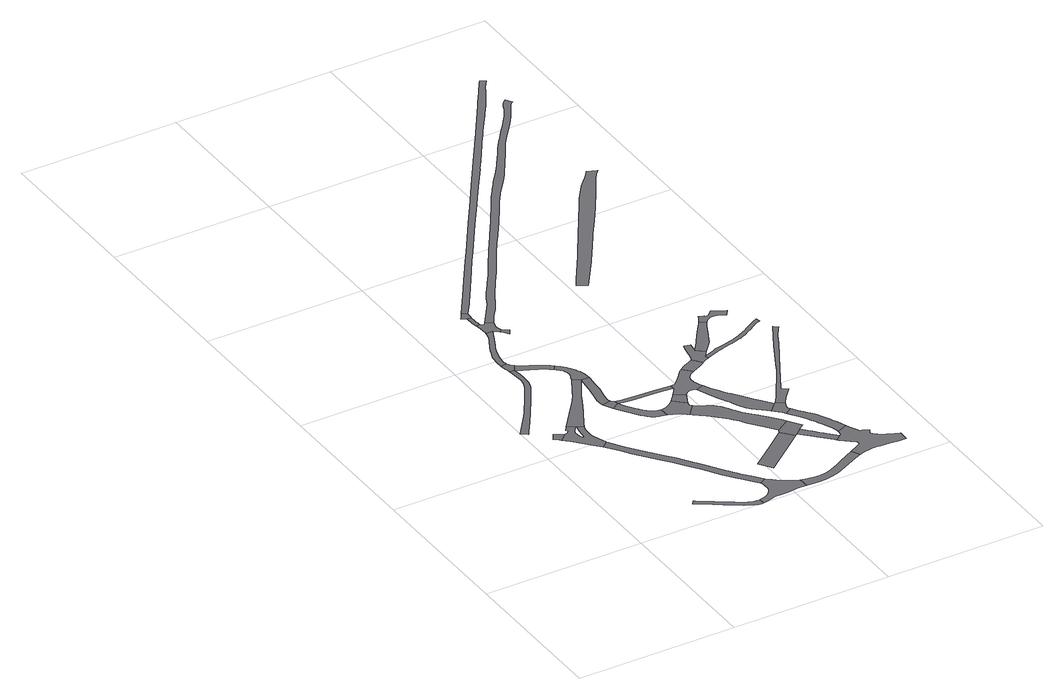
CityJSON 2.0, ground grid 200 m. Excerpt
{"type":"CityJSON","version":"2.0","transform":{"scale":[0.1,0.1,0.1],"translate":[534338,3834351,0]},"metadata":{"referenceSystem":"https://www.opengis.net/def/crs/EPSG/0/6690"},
"CityObjects":{
"road1":{"type":"Road","attributes":{"RoadStructureAttribute.sectionType":"1"},"geometry":[{"type":"MultiSurface","lod":"1","boundaries":[[[0,1,2,3,4,5]]]}]},
"road2":{"type":"Road","geometry":[{"type":"MultiSurface","lod":"1","boundaries":[[[6,7,8,9,10,5,4,11,12,13,14,15,16,17,18,19,20,21,22,23,24,25,26,27,28,29,30,31,32,33,34,35,36,37,38,39]]]}]},
"road3":{"type":"Road","attributes":{"RoadStructureAttribute.sectionType":"1"},"geometry":[{"type":"MultiSurface","lod":"1","boundaries":[[[40,41,42,43,44,45,46,47,48,49,50,51,52,53,54,55,56,57,58,59,60,61,62,63,64,65,66,67,68,69,70,71,72,73,74,75,76,77,78,79,80,81,82]]]}]},
"road4":{"type":"Road","attributes":{"RoadStructureAttribute.sectionType":"1"},"geometry":[{"type":"MultiSurface","lod":"1","boundaries":[[[83,84,85,86,87,88,89,90,91,92,93,94,95,96,97,98,99,100,101,102,103,104,105,106,107,108,109,110,111,112,113,114,115,116,117,118]]]}]},
"road5":{"type":"Road","attributes":{"RoadStructureAttribute.sectionType":"1"},"geometry":[{"type":"MultiSurface","lod":"1","boundaries":[[[119,120,121,122,123,124,125,126,127,128,129,130,15,14,131,132,133,134,135,136,137,138,139,140,141,142,143,144,145]]]}]},
"road6":{"type":"Road","attributes":{"RoadStructureAttribute.sectionType":"1"},"geometry":[{"type":"MultiSurface","lod":"1","boundaries":[[[146,147,148,149,150,151,152,153,154,6,39,24,23,155,156,157,158,159,160,161]]]}]},
"road7":{"type":"Road","geometry":[{"type":"MultiSurface","lod":"1","boundaries":[[[162,163,164,165,166,167,168,169,170,171,172,64,63,173]]]}]},
"road8":{"type":"Road","attributes":{"RoadStructureAttribute.sectionType":"1"},"geometry":[{"type":"MultiSurface","lod":"1","boundaries":[[[174,175,176,177,178,179,180,181,182,183,184,185,186,187,173,63,188,189,190,191,192,193,194,195,196,197,198,199,200,201,202,203]]]}]},
"road9":{"type":"Road","attributes":{"RoadStructureAttribute.sectionType":"1"},"geometry":[{"type":"MultiSurface","lod":"1","boundaries":[[[204,205,206,207,208,209,210,211,212,213,214,215,216,217,218,219,220,221,222,223,224,225,226,227,228,229,169,168,230,231,232,233,234,235,236,237,238,239,240,241,242,243,244,245,246,247,248]]]}]},
"road10":{"type":"Road","geometry":[{"type":"MultiSurface","lod":"1","boundaries":[[[249,250,251,252,253,254,255]]]}]},
"road11":{"type":"Road","geometry":[{"type":"MultiSurface","lod":"1","boundaries":[[[256,257,258,259,145,144,260,261,262,263,264,265,266,118,117,267,268,269,270,271,272,273,274,275,276,277,278]]]}]},
"road12":{"type":"Road","attributes":{"RoadStructureAttribute.sectionType":"1"},"geometry":[{"type":"MultiSurface","lod":"1","boundaries":[[[161,279,280,281,282,283,284,285,251,250,286,287,288,289,290,291,292,293,294,295,296,297,298,299]]]}]},
"road13":{"type":"Road","attributes":{"RoadStructureAttribute.sectionType":"1"},"geometry":[{"type":"MultiSurface","lod":"1","boundaries":[[[300,301,302,303,304,305,306,307,308,309,310,311,312,313,314,315,316,317,254,253,318,319,320,321,322,323,324,325,326,327,328,329,330,331,332,333,334,335,336,337]]]}]},
"road14":{"type":"Road","geometry":[{"type":"MultiSurface","lod":"1","boundaries":[[[338,339,340,341,342,343,344,345,346,347,348,349,350,351,352,353,354,355,356,203,202,357,358,359,360,361,362,363,364,365,366,367,368,369,370,371,372,373,374,375,146,161,299]]]}]},
"road15":{"type":"Road","attributes":{"RoadStructureAttribute.sectionType":"1"},"geometry":[{"type":"MultiSurface","lod":"1","boundaries":[[[376,377,378,379,380,381,382,383,384,385,386,387,388,389,390,391,392]]]}]},
"road16":{"type":"Road","geometry":[{"type":"MultiSurface","lod":"1","boundaries":[[[393,394,395,376,392,396,397,398]]]}]},
"road17":{"type":"Road","geometry":[{"type":"MultiSurface","lod":"1","boundaries":[[[399,400,401,402,403,404,405,406,383,382,407,408,409,410,411,204,248,412,413,414,415,416]]]}]},
"road18":{"type":"Road","geometry":[{"type":"MultiSurface","lod":"1","boundaries":[[[417,418,419,413,412]]]}]},
"road19":{"type":"Road","attributes":{"RoadStructureAttribute.sectionType":"1"},"geometry":[{"type":"MultiSurface","lod":"1","boundaries":[[[420,421,422,423,424,425,255,254,426,427,428,429,430,431]]]}]},
"road20":{"type":"Road","geometry":[{"type":"MultiSurface","lod":"1","boundaries":[[[432,433,434,435,436,437,438,439,440,441,442,443,444,445,337,336,446,447,448,449,450,451,452,453,454,455,456,457,458,459]]]}]},
"road21":{"type":"Road","attributes":{"RoadStructureAttribute.sectionType":"1"},"geometry":[{"type":"MultiSurface","lod":"1","boundaries":[[[460,461,462,463,464,465,466]]]}]},
"road22":{"type":"Road","attributes":{"RoadStructureAttribute.sectionType":"1"},"geometry":[{"type":"MultiSurface","lod":"1","boundaries":[[[467,468,469,432,459,470,471]]]}]},
"road23":{"type":"Road","attributes":{"RoadStructureAttribute.sectionType":"1"},"geometry":[{"type":"MultiSurface","lod":"1","boundaries":[[[472,473,474,475,476,477,478,479,480,278,277,481,482,483,484,485,486,487,488]]]}]},
"road24":{"type":"Road","attributes":{"RoadStructureAttribute.sectionType":"1"},"geometry":[{"type":"MultiSurface","lod":"1","boundaries":[[[489,490,491,492,493,494,495,496,497,498,499,500,501,502,503,504,457,456,505,506,507,508,509,510,511,512,513,514,515,516,517,518,519,520,521]]]}]},
"road25":{"type":"Road","geometry":[{"type":"MultiSurface","lod":"1","boundaries":[[[522,523,524,525,526,527,528,529,530,531,431,430,532,533,534,467,471,535,536,537,538,539,540,541,542,543,544,545,546,547,548,549,550,551,552,553,554,555,556,557,558,559,560]]]}]},
"road26":{"type":"Road","geometry":[{"type":"MultiSurface","lod":"1","boundaries":[[[561,562,521,520,460,466,563,564]]]}]},
"road27":{"type":"Road","attributes":{"RoadStructureAttribute.sectionType":"1"},"geometry":[{"type":"MultiSurface","lod":"1","boundaries":[[[565,566,567,568,569,570,571,572,573,574,575,539,538,576,577,578,579,580,581,582,583,584,585,586,587,588,589,590]]]}]},
"road28":{"type":"Road","geometry":[{"type":"MultiSurface","lod":"1","boundaries":[[[591,592,593,594,595,596,597,564,563,598,599,600]]]}]},
"road29":{"type":"Road","attributes":{"RoadStructureAttribute.sectionType":"1"},"geometry":[{"type":"MultiSurface","lod":"1","boundaries":[[[601,602,603,604,605,606,607,608,609,610,522,560,611,612,613,614,615,616,617]]]}]},
"road30":{"type":"Road","geometry":[{"type":"MultiSurface","lod":"1","boundaries":[[[618,590,589,619,620,621,622,623,624,625,626]]]}]},
"road31":{"type":"Road","attributes":{"RoadStructureAttribute.sectionType":"1"},"geometry":[{"type":"MultiSurface","lod":"1","boundaries":[[[627,628,629,630,631,632,633,634,635,636,637,638,639,622,621,640,641,642,643,644,645,646,647,648,649,650,651,652,653,654]]]}]},
"road32":{"type":"Road","geometry":[{"type":"MultiSurface","lod":"1","boundaries":[[[655,656,657,658,659,660,661,662,663,664,665,666,667,668,669,601,617,670,671,672,673,674]]]}]},
"road33":{"type":"Road","geometry":[{"type":"MultiSurface","lod":"1","boundaries":[[[675,676,677,678,679,680,654,653,681,682,683,684,685,686,687,688,600,599,689,690,691,692,693,694,695,696,697,698,699,700,701,702,703,704,705,706,707,708,472,488,709,710,711,712,713,714,715,716,717,718,719,720,721,722,723,724,725,726,727,728,729,730,731,732,733,734,735,736,737]]]}]},
"road34":{"type":"Road","attributes":{"RoadStructureAttribute.sectionType":"1"},"geometry":[{"type":"MultiSurface","lod":"1","boundaries":[[[738,739,740,741,742,743,744,674,673,745,746,747,748,749,750,751,752,753,754,755,756]]]}]},
"road35":{"type":"Road","attributes":{"RoadStructureAttribute.sectionType":"1"},"geometry":[{"type":"MultiSurface","lod":"1","boundaries":[[[757,758,759,760,761,618,626,762,763,764,765,766,767,768,769,770,771]]]}]},
"road36":{"type":"Road","attributes":{"RoadStructureAttribute.sectionType":"1"},"geometry":[{"type":"MultiSurface","lod":"1","boundaries":[[[772,773,774,775,776,777,778,779,780,781,782,783,784,785,786,787,788,789,790,791,792,793,794,795,796,797,798,799,800,672,671,801,802,803,804,805,806,807,808,809,810,811,812,813,814,815,816,817,818,819,820,821,822,823,824,825,826,827,828]]]}]},
"road37":{"type":"Road","attributes":{"RoadStructureAttribute.sectionType":"1"},"geometry":[{"type":"MultiSurface","lod":"1","boundaries":[[[829,830,831,832,833,834,835,836,837,838,839,840,841,842,843,844,845,846,847,848,849,850,851,852,853,854,855,856,857,858,859,860,861,862,863,864,865,866,867,868,869,870,871,872,873,874,875,876,877,878,879,880,881,882,883,884,885,886,887,888,889,890,891,892,893,894,895,399,416,896,897,898,899,900,901,902,903,904,905,906,907,908,909,910,911,912,913,914,915,916,917,918,919,920,921,922,923,924,925,926,927,928,929,930,931,932,933]]]}]},
"road38":{"type":"Road","geometry":[{"type":"MultiSurface","lod":"1","boundaries":[[[934,935,936,937,938,939,940,941,738,756,942,943,944,945,946,947,948,949,950,951,952,953,954,955,956,957,958,959,960,961,962,963]]]}]},
"road39":{"type":"Road","attributes":{"RoadStructureAttribute.sectionType":"1"},"geometry":[{"type":"MultiSurface","lod":"1","boundaries":[[[964,965,966,967,968,969,970,971,972,973,974,975,976,977,978,979,980,393,398,981,982,983,984,985,986,987,988,989,990,991,992,993,994,995,996,997,998,999,1000,1001,1002,1003,1004,1005,1006,1007,1008,1009,1010,1011,1012,1013,1014,1015,1016,1017]]]}]},
"road40":{"type":"Road","attributes":{"RoadStructureAttribute.sectionType":"1"},"geometry":[{"type":"MultiSurface","lod":"1","boundaries":[[[1018,1019,1020,1021,1022,1023,1024,1025,1026,1027,1028,1029,1030,1031,1032,1033,1034,1035,1036,1037,1038,1039,1040,1041,1042,1043,1044,1045,1046,1047,1048,1049,1050,1051,1052,1053,1054,1055,1056]]]}]}
},
"vertices":[
[347,2383,0],[314,2404,0],[259,2317,0],[316,2265,0],[331,2249,0],[422,2337,0],
[518,2460,0],[504,2440,0],[474,2399,0],[494,2381,0],[461,2341,0],[401,2177,0],[402,2176,0],[605,1953,0],[653,1897,0],[736,1967,0],[696,2069,0],[669,2167,0],[665,2213,0],[665,2223,0],[667,2272,0],[671,2295,0],[675,2322,0],[691,2362,0],[612,2394,0],[598,2314,0],[595,2289,0],[592,2271,0],[587,2235,0],[586,2219,0],[582,2178,0],[579,2168,0],[573,2168,0],[548,2215,0],[536,2261,0],[537,2305,0],[550,2336,0],[554,2345,0],[578,2371,0],[603,2398,0],
[111,2590,0],[215,2745,0],[242,2787,0],[297,2871,0],[308,2888,0],[357,2966,0],[418,3061,0],[462,3134,0],[489,3177,0],[551,3280,0],[590,3345,0],[593,3349,0],[604,3382,0],[612,3407,0],[619,3432,0],[621,3445,0],[624,3460,0],[628,3491,0],[630,3521,0],[631,3542,0],[630,3583,0],[627,3636,0],[623,3672,0],[615,3743,0],[555,3736,0],[557,3726,0],[561,3687,0],[568,3609,0],[574,3536,0],[574,3518,0],[572,3502,0],[570,3492,0],[566,3471,0],[556,3440,0],[548,3419,0],[532,3378,0],[406,3174,0],[275,2963,0],[261,2941,0],[217,2882,0],[33,2636,0],[5,2600,0],[80,2543,0],
[1557,77,0],[1539,79,0],[1534,79,0],[1522,81,0],[1513,83,0],[1496,87,0],[1485,91,0],[1464,99,0],[1453,104,0],[1432,114,0],[1412,125,0],[1371,150,0],[1322,182,0],[1226,246,0],[1131,310,0],[959,429,0],[944,440,0],[910,391,0],[977,344,0],[1097,260,0],[1192,196,0],[1290,132,0],[1340,100,0],[1381,74,0],[1404,61,0],[1415,56,0],[1460,31,0],[1483,20,0],[1507,11,0],[1519,7,0],[1538,3,0],[1557,1,0],[1569,1,0],[1578,2,0],[1595,3,0],[1587,76,0],
[1775,515,0],[1676,645,0],[1665,660,0],[1547,830,0],[1430,1005,0],[1288,1204,0],[1235,1282,0],[1143,1406,0],[1039,1538,0],[938,1670,0],[863,1777,0],[811,1853,0],[687,1857,0],[781,1720,0],[857,1611,0],[960,1476,0],[1064,1345,0],[1153,1224,0],[1235,1104,0],[1356,935,0],[1495,731,0],[1589,597,0],[1647,521,0],[1692,460,0],[1769,368,0],[1774,362,0],[1857,415,0],
[1060,3240,0],[959,3065,0],[949,3047,0],[892,2949,0],[842,2876,0],[812,2834,0],[679,2670,0],[593,2559,0],[545,2497,0],[709,2405,0],[831,2619,0],[938,2813,0],[988,2916,0],[1046,3015,0],[1071,3058,0],[1147,3190,0],
[652,3833,0],[636,3849,0],[626,3860,0],[622,3866,0],[617,3876,0],[610,3890,0],[607,3900,0],[533,3882,0],[538,3850,0],[545,3807,0],[549,3785,0],[663,3823,0],
[1022,3606,0],[1008,3617,0],[978,3639,0],[962,3650,0],[931,3670,0],[900,3689,0],[889,3695,0],[878,3701,0],[835,3724,0],[813,3735,0],[769,3758,0],[736,3775,0],[704,3794,0],[688,3805,0],[647,3724,0],[679,3705,0],[695,3696,0],[719,3684,0],[770,3663,0],[807,3648,0],[835,3635,0],[853,3625,0],[861,3621,0],[888,3606,0],[914,3590,0],[927,3582,0],[961,3559,0],[977,3548,0],[1001,3529,0],[1044,3589,0],
[734,4548,0],[733,4538,0],[733,4536,0],[728,4512,0],[727,4506,0],[725,4501,0],[719,4478,0],[711,4455,0],[705,4440,0],[692,4410,0],[674,4374,0],[635,4302,0],[616,4266,0],[607,4248,0],[592,4217,0],[585,4201,0],[576,4177,0],[562,4140,0],[550,4103,0],[545,4084,0],[538,4039,0],[535,4016,0],[531,3982,0],[529,3948,0],[529,3931,0],[530,3915,0],[605,3907,0],[603,3920,0],[601,3931,0],[600,3953,0],[600,3975,0],[602,3990,0],[605,4019,0],[611,4057,0],[615,4076,0],[622,4103,0],[629,4130,0],[634,4143,0],[641,4165,0],[647,4180,0],[659,4209,0],[679,4252,0],[693,4280,0],[723,4337,0],[820,4545,0],
[1221,2642,0],[1206,2658,0],[1095,2632,0],[1125,2559,0],[1153,2512,0],[1248,2568,0],[1245,2628,0],
[2081,237,0],[2014,279,0],[1982,299,0],[1913,361,0],[1786,321,0],[1788,293,0],[1787,252,0],[1778,205,0],[1762,171,0],[1724,129,0],[1677,100,0],[1609,6,0],[1652,14,0],[1724,33,0],[1752,42,0],[1789,47,0],[1852,42,0],[1932,47,0],[1965,49,0],[2056,65,0],[2114,65,0],[2186,59,0],[2180,193,0],
[1135,3064,0],[1134,3054,0],[1119,2931,0],[1096,2801,0],[1086,2736,0],[1086,2714,0],[1086,2686,0],[1195,2693,0],[1194,2728,0],[1200,2783,0],[1228,2926,0],[1234,2975,0],[1237,3018,0],[1239,3040,0],[1240,3055,0],[1242,3074,0],[1243,3084,0],[1246,3113,0],[1250,3153,0],[1251,3172,0],[1251,3187,0],
[1583,2212,0],[1571,2214,0],[1556,2217,0],[1540,2222,0],[1527,2227,0],[1510,2236,0],[1494,2246,0],[1476,2258,0],[1462,2270,0],[1444,2286,0],[1431,2300,0],[1416,2316,0],[1396,2341,0],[1385,2356,0],[1377,2366,0],[1351,2403,0],[1324,2444,0],[1295,2490,0],[1177,2471,0],[1259,2349,0],[1261,2346,0],[1285,2311,0],[1315,2271,0],[1344,2234,0],[1352,2225,0],[1374,2199,0],[1393,2179,0],[1411,2163,0],[1428,2149,0],[1442,2139,0],[1458,2129,0],[1472,2122,0],[1490,2115,0],[1508,2109,0],[1531,2103,0],[1569,2096,0],[1602,2088,0],[1596,2211,0],
[1252,3202,0],[1251,3217,0],[1250,3239,0],[1247,3260,0],[1245,3274,0],[1239,3302,0],[1235,3316,0],[1226,3343,0],[1215,3369,0],[1207,3387,0],[1202,3398,0],[1189,3420,0],[1176,3442,0],[1167,3455,0],[1148,3482,0],[1137,3495,0],[1116,3520,0],[1093,3544,0],[1077,3559,0],[1023,3510,0],[1034,3499,0],[1047,3485,0],[1053,3477,0],[1063,3465,0],[1075,3447,0],[1084,3432,0],[1088,3424,0],[1093,3412,0],[1097,3400,0],[1098,3393,0],[1099,3387,0],[1100,3374,0],[1100,3365,0],[1099,3348,0],[1096,3335,0],[1090,3320,0],[1085,3310,0],[1075,3290,0],
[708,4906,0],[706,4881,0],[706,4865,0],[706,4832,0],[709,4799,0],[711,4777,0],[718,4732,0],[769,4738,0],[767,4746,0],[766,4764,0],[764,4778,0],[760,4807,0],[758,4828,0],[756,4849,0],[756,4862,0],[756,4890,0],[757,4904,0],
[709,5033,0],[659,4958,0],[649,4944,0],[760,4932,0],[763,4960,0],[769,4993,0],
[833,4740,0],[810,4707,0],[797,4710,0],[790,4712,0],[784,4716,0],[780,4719,0],[774,4727,0],[772,4730,0],[731,4658,0],[735,4621,0],[737,4596,0],[737,4584,0],[736,4565,0],[888,4494,0],[919,4536,0],[899,4587,0],[900,4615,0],[916,4681,0],
[906,4480,0],[955,4407,0],[996,4467,0],
[1732,2588,0],[1479,2599,0],[1411,2603,0],[1371,2606,0],[1334,2610,0],[1300,2615,0],[1320,2559,0],[1416,2547,0],[1746,2529,0],[1845,2522,0],[1935,2515,0],[1937,2577,0],
[1785,2311,0],[1766,2292,0],[1751,2278,0],[1733,2263,0],[1731,2262,0],[1718,2252,0],[1702,2242,0],[1688,2235,0],[1670,2226,0],[1654,2220,0],[1640,2217,0],[1626,2214,0],[1623,2213,0],[1610,2212,0],[1621,2083,0],[1640,2077,0],[1645,2075,0],[1660,2069,0],[1682,2059,0],[1702,2048,0],[1721,2037,0],[1739,2025,0],[1760,2010,0],[1794,1984,0],[1816,1966,0],[1933,2108,0],[1918,2139,0],[1921,2180,0],
[2481,1138,0],[2253,959,0],[1945,716,0],[2052,550,0],[2132,614,0],[2405,831,0],[2601,992,0],
[1861,2401,0],[1844,2380,0],[1809,2339,0],[1944,2232,0],[1991,2334,0],
[2967,400,0],[2867,347,0],[2782,303,0],[2696,250,0],[2586,195,0],[2507,170,0],[2415,157,0],[2350,157,0],[2271,169,0],[2270,51,0],[2355,49,0],[2432,58,0],[2530,72,0],[2624,103,0],[2741,160,0],[2882,233,0],[3021,298,0],
[2635,1356,0],[2599,1404,0],[2562,1451,0],[2524,1497,0],[2478,1550,0],[2466,1564,0],[2435,1598,0],[2432,1602,0],[2341,1703,0],[2291,1773,0],[2276,1800,0],[2249,1849,0],[2196,1930,0],[2135,1989,0],[2077,2028,0],[1970,2082,0],[1846,1941,0],[1904,1893,0],[1963,1845,0],[2001,1811,0],[2031,1784,0],[2061,1756,0],[2096,1721,0],[2125,1689,0],[2152,1658,0],[2179,1625,0],[2205,1590,0],[2236,1547,0],[2245,1533,0],[2283,1478,0],[2387,1338,0],[2499,1187,0],[2673,1303,0],
[2214,2803,0],[2193,2786,0],[2177,2772,0],[2171,2766,0],[2153,2748,0],[2130,2723,0],[2103,2692,0],[2077,2661,0],[2061,2641,0],[1988,2575,0],[1945,2512,0],[1944,2507,0],[1878,2422,0],[2037,2371,0],[2078,2385,0],[2124,2380,0],[2147,2359,0],[2244,2395,0],[2225,2438,0],[2215,2461,0],[2205,2495,0],[2200,2515,0],[2197,2533,0],[2196,2550,0],[2196,2563,0],[2197,2574,0],[2199,2585,0],[2202,2596,0],[2207,2609,0],[2213,2620,0],[2219,2630,0],[2221,2632,0],[2228,2640,0],[2237,2650,0],[2251,2661,0],[2263,2670,0],[2281,2680,0],[2289,2685,0],[2312,2697,0],
[2783,1142,0],[2715,1243,0],[2634,1019,0],[2711,1082,0],
[2623,1831,0],[2589,1876,0],[2501,1995,0],[2428,2094,0],[2415,2113,0],[2374,2171,0],[2343,2218,0],[2316,2260,0],[2292,2300,0],[2275,2331,0],[2267,2347,0],[2165,2313,0],[2224,2158,0],[2240,2125,0],[2254,2097,0],[2299,2014,0],[2318,1976,0],[2336,1939,0],[2341,1928,0],[2374,1848,0],[2422,1756,0],[2465,1704,0],[2506,1670,0],[2597,1594,0],[2630,1562,0],[2737,1674,0],
[2970,801,0],[2943,829,0],[2915,858,0],[2897,877,0],[2861,916,0],[2807,975,0],[2771,1015,0],[2932,697,0],[2946,683,0],[3025,746,0],
[2407,2913,0],[2400,2906,0],[2390,2898,0],[2376,2890,0],[2363,2883,0],[2318,2864,0],[2297,2855,0],[2276,2844,0],[2252,2830,0],[2232,2816,0],[2382,2728,0],[2405,2740,0],[2414,2745,0],[2440,2760,0],[2461,2773,0],[2478,2786,0],[2492,2797,0],
[2749,1675,0],[2724,1472,0],[2729,1464,0],[2748,1435,0],[2834,1493,0],[2825,1502,0],[2818,1520,0],[2821,1552,0],[2851,1623,0],
[3138,1001,0],[3119,1047,0],[3101,1089,0],[3086,1121,0],[3067,1158,0],[3047,1195,0],[3021,1238,0],[2997,1276,0],[2981,1301,0],[2974,1311,0],[2944,1353,0],[2931,1370,0],[2890,1423,0],[2845,1289,0],[2881,1228,0],[2916,1166,0],[2939,1123,0],[2958,1084,0],[2978,1042,0],[3016,967,0],[3030,934,0],[3036,917,0],[3043,891,0],[3046,878,0],[3050,858,0],[3052,837,0],[3052,826,0],[3185,880,0],
[2559,3174,0],[2485,3190,0],[2477,3192,0],[2476,3189,0],[2461,3127,0],[2452,3087,0],[2445,3050,0],[2439,3015,0],[2435,2993,0],[2431,2970,0],[2428,2955,0],[2424,2942,0],[2420,2933,0],[2414,2923,0],[2409,2915,0],[2544,2823,0],[2592,2846,0],[2577,2894,0],[2635,2972,0],[2538,3057,0],
[3280,702,0],[3268,705,0],[3262,716,0],[3246,746,0],[3227,784,0],[3212,817,0],[3052,805,0],[3051,794,0],[3049,777,0],[3047,765,0],[3045,760,0],[3042,755,0],[3040,753,0],[3036,750,0],[2967,663,0],[2999,634,0],[3021,615,0],[3066,579,0],[3091,562,0],[3102,554,0],[3112,544,0],[3116,539,0],[3123,528,0],[3125,522,0],[3128,513,0],[3128,503,0],[3128,498,0],[3126,492,0],[3124,488,0],[3119,482,0],[3116,479,0],[3108,473,0],[3099,469,0],[3081,460,0],[3080,312,0],[3114,319,0],[3146,325,0],[3174,329,0],[3205,332,0],[3228,333,0],[3261,333,0],[3300,331,0],[3362,327,0],[3403,323,0],[3448,318,0],[3527,311,0],[3624,307,0],[3629,441,0],[3570,457,0],[3516,481,0],[3483,497,0],[3462,508,0],[3441,520,0],[3416,535,0],[3395,549,0],[3377,564,0],[3364,576,0],[3351,589,0],[3351,590,0],[3339,612,0],[3338,625,0],[3366,662,0],[3300,711,0],
[2875,3527,0],[2854,3496,0],[2792,3412,0],[2750,3352,0],[2708,3293,0],[2649,3206,0],[2628,3174,0],[2676,3019,0],[2739,3090,0],[2762,3117,0],[2816,3221,0],[2830,3249,0],[2853,3295,0],[2888,3366,0],[2906,3405,0],[2916,3424,0],[2932,3452,0],[2943,3469,0],[2949,3477,0],
[3531,3022,0],[3340,2690,0],[3130,2281,0],[3117,2256,0],[2820,1774,0],[2905,1709,0],[3024,1843,0],[2965,1886,0],[2960,1897,0],[2964,1909,0],[3161,2257,0],[3409,2698,0],[3483,2833,0],[3560,2952,0],[3583,2985,0],
[3454,3247,0],[3441,3243,0],[3421,3235,0],[3419,3235,0],[3407,3230,0],[3381,3217,0],[3368,3209,0],[3342,3194,0],[3266,3146,0],[3223,3120,0],[3201,3108,0],[3168,3091,0],[3135,3075,0],[3118,3067,0],[3084,3053,0],[3067,3046,0],[3041,3037,0],[3020,3030,0],[2988,3021,0],[2979,3019,0],[2937,3008,0],[2853,2988,0],[2790,2972,0],[2759,2964,0],[2720,2951,0],[2695,2943,0],[2645,2923,0],[2620,2913,0],[2587,2898,0],[2640,2867,0],[2664,2877,0],[2712,2896,0],[2736,2904,0],[2773,2916,0],[2803,2924,0],[2864,2940,0],[2949,2959,0],[2972,2965,0],[2992,2970,0],[3035,2983,0],[3057,2990,0],[3084,2999,0],[3103,3006,0],[3138,3021,0],[3156,3029,0],[3191,3046,0],[3225,3064,0],[3248,3077,0],[3292,3103,0],[3338,3133,0],[3368,3152,0],[3392,3166,0],[3404,3172,0],[3428,3184,0],[3439,3189,0],[3457,3196,0],[3469,3199,0],
[3367,8504,0],[3349,8490,0],[3335,8478,0],[3324,8466,0],[3314,8454,0],[3303,8438,0],[3294,8423,0],[3283,8402,0],[3270,8374,0],[3252,8336,0],[3238,8310,0],[3224,8284,0],[3205,8254,0],[3187,8227,0],[3163,8192,0],[3129,8147,0],[3082,8088,0],[3017,8006,0],[2952,7924,0],[2910,7868,0],[2871,7817,0],[2826,7754,0],[2783,7691,0],[2731,7614,0],[2678,7533,0],[2624,7452,0],[2587,7397,0],[2571,7376,0],[2524,7311,0],[2415,7169,0],[2395,7143,0],[2368,7107,0],[2336,7064,0],[2303,7018,0],[2290,7000,0],[2250,6943,0],[2214,6889,0],[2204,6872,0],[2165,6812,0],[2162,6807,0],[2126,6748,0],[2061,6642,0],[2040,6609,0],[1976,6507,0],[1954,6474,0],[1888,6372,0],[1795,6229,0],[1701,6086,0],[1639,5990,0],[1580,5895,0],[1520,5799,0],[1445,5676,0],[1399,5602,0],[1356,5536,0],[1333,5501,0],[1260,5395,0],[1202,5310,0],[1168,5258,0],[1154,5236,0],[1142,5217,0],[1115,5171,0],[1094,5135,0],[1087,5122,0],[1036,5027,0],[1009,4987,0],[964,4924,0],[917,4858,0],[988,4801,0],[1075,4916,0],[1126,4996,0],[1230,5178,0],[1355,5380,0],[1474,5559,0],[1576,5720,0],[1665,5867,0],[1801,6083,0],[1809,6095,0],[1944,6296,0],[2028,6421,0],[2158,6625,0],[2160,6628,0],[2226,6741,0],[2237,6756,0],[2335,6901,0],[2337,6903,0],[2499,7101,0],[2567,7193,0],[2618,7277,0],[2667,7357,0],[2728,7450,0],[2789,7541,0],[2863,7669,0],[2915,7751,0],[2974,7829,0],[3080,7962,0],[3158,8062,0],[3243,8184,0],[3312,8293,0],[3370,8387,0],[3375,8394,0],[3384,8404,0],[3392,8412,0],[3401,8420,0],[3410,8426,0],[3421,8432,0],
[3108,3655,0],[3033,3588,0],[2999,3586,0],[2990,3601,0],[2929,3626,0],[2918,3600,0],[2905,3576,0],[2891,3552,0],[2959,3489,0],[2973,3504,0],[2981,3511,0],[2992,3520,0],[3004,3528,0],[3011,3531,0],[3027,3538,0],[3035,3541,0],[3047,3544,0],[3060,3546,0],[3066,3547,0],[3082,3547,0],[3092,3546,0],[3099,3545,0],[3112,3542,0],[3122,3539,0],[3142,3531,0],[3161,3521,0],[3174,3514,0],[3198,3499,0],[3213,3489,0],[3267,3564,0],
[3327,8986,0],[3321,8977,0],[3303,8951,0],[3198,8794,0],[3076,8610,0],[3045,8563,0],[2740,8100,0],[2676,8002,0],[2481,7708,0],[2220,7316,0],[1909,6846,0],[1721,6563,0],[1559,6321,0],[1398,6079,0],[1291,5917,0],[1073,5584,0],[907,5331,0],[804,5045,0],[882,5158,0],[905,5192,0],[973,5294,0],[1063,5431,0],[1241,5706,0],[1361,5889,0],[1462,6042,0],[1767,6500,0],[1999,6848,0],[2140,7057,0],[2305,7301,0],[2404,7448,0],[2406,7452,0],[2492,7580,0],[2672,7857,0],[2704,7905,0],[2733,7949,0],[2790,8034,0],[2823,8083,0],[2926,8230,0],[3010,8350,0],[3027,8375,0],[3080,8452,0],[3121,8515,0],[3157,8570,0],[3189,8622,0],[3226,8684,0],[3252,8731,0],[3276,8775,0],[3301,8819,0],[3319,8849,0],[3338,8878,0],[3353,8901,0],[3374,8928,0],[3377,8932,0],[3387,8944,0],
[3391,6797,0],[3375,6776,0],[3354,6749,0],[3323,6714,0],[3307,6695,0],[3256,6640,0],[3187,6567,0],[3041,6370,0],[2971,6259,0],[2806,5997,0],[2467,5454,0],[2414,5368,0],[2161,4974,0],[2096,4865,0],[2205,4795,0],[2299,4926,0],[2489,5201,0],[2521,5250,0],[2550,5293,0],[2577,5334,0],[2657,5457,0],[2764,5623,0],[2794,5668,0],[2886,5805,0],[3008,5988,0],[3088,6110,0],[3120,6159,0],[3148,6204,0],[3208,6298,0],[3278,6412,0],[3340,6515,0],[3367,6561,0],[3396,6607,0],[3415,6637,0],[3435,6664,0],[3450,6684,0],[3468,6706,0],[3485,6724,0],[3506,6745,0]
]}
